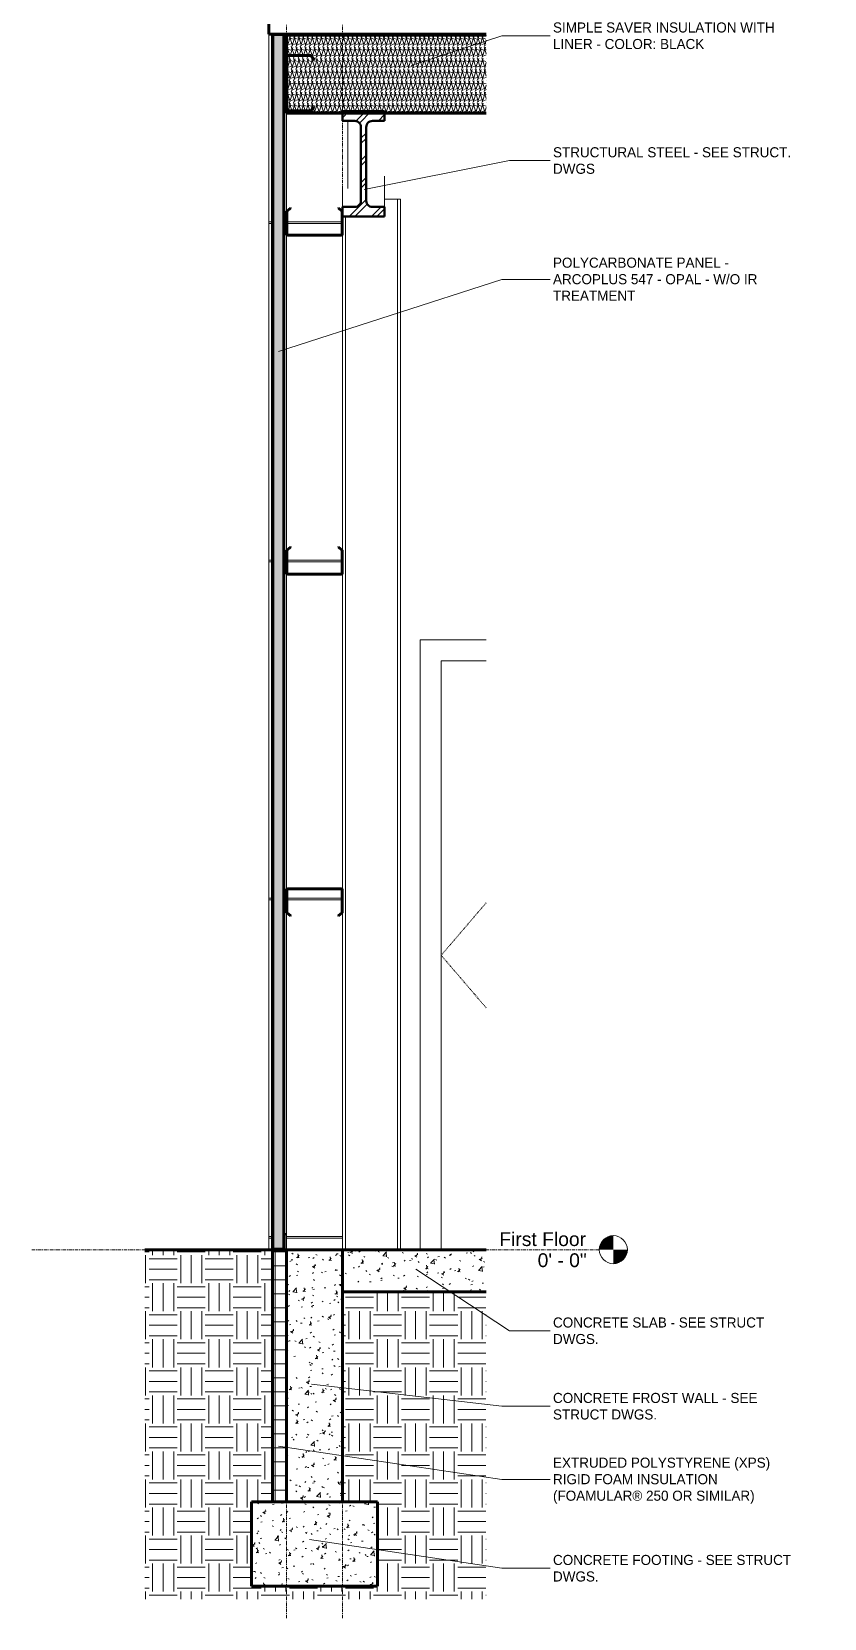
# Model space of a CAD drawing. Header units: inches. Extents: x 22745 to 23276, y -53 to 309.
# Drawn here: x 22967.3 to 23080.3, y -52.6 to 173.8 of the extents above; entities that cross this region are included whole.
import ezdxf

# ---------------------------------------------------------------- set-up
doc = ezdxf.new("R2010")
doc.units = ezdxf.units.IN
doc.header["$MEASUREMENT"] = 0
doc.linetypes.add('Dash 1_16_', pattern=[0.125, 0.0625, -0.0625])
doc.linetypes.add('Grid Line 1_2_', pattern=[0.875, 0.5, -0.125, 0.125, -0.125])
for name, color, linetype, lineweight in [('A-ANNO-IDEN', 131, 'Continuous', 9), ('A-CLNG', 13, 'Continuous', 18), ('A-CLNG-PATT', 13, 'Continuous', 18), ('A-DOOR', 31, 'Continuous', 18), ('A-DOOR-FRAM', 31, 'Continuous', 9), ('A-FLOR', 192, 'Continuous', 18), ('A-FLOR-LEVL', 51, 'Continuous', 9), ('A-FLOR-PATT', 8, 'Continuous', 70), ('A-GLAZ-CWMG', 51, 'Continuous', 9), ('A-ROOF', 132, 'Continuous', 18), ('A-WALL', 113, 'Continuous', 18), ('A-WALL-PATT', 111, 'Continuous', 70), ('C-TOPO', 7, 'Continuous', 9), ('L-SITE-WALL', 31, 'Continuous', 18), ('S-BEAM', 12, 'Continuous', 9), ('S-COLS', 52, 'Continuous', 9), ('S-FNDN', 32, 'Continuous', 18), ('S-GRID', 1, 'Continuous', 9)]:
    doc.layers.add(name, color=color, linetype=linetype, lineweight=lineweight)
doc.styles.add('Arial', font='arial.ttf', dxfattribs={"height": 1.967066})
doc.styles.add('Century Gothic', font='GOTHIC.TTF', dxfattribs={"height": 1.437112})
pattern_1 = [(50, (22032.004, 107.706), (4.590705, -0.401868), [0.48, -5.28]), (355, (22032.004, 107.706), (-0.887837, 4.813698), [0.384, -4.224]), (100.451, (22032.386, 107.673), (3.70197, 4.412723), [0.408, -4.487]), (46.184, (22032.004, 108.986), (6.83066, -1.059043), [0.72, -7.92]), (96.636, (22032.573, 108.898), (5.981664, 6.234015), [0.612, -6.731]), (351.184, (22032.004, 108.986), (5.98208, 6.233824), [0.576, -6.336]), (21, (22032.644, 108.666), (3.820292, -2.5771), [0.48, -5.28]), (326, (22032.644, 108.666), (1.557207, 4.640587), [0.384, -4.224]), (71.451, (22032.962, 108.452), (5.377147, 2.064703), [0.408, -4.487]), (37.5, (22032.004, 107.706), (0.0779722, 2.1307863), [0.211, -3.962, 0.211, -4.077, -4.24]), (37.5, (22032.004, 107.706), (0.0779722, 2.1307863), [-8.461, 0.211, -4.029]), (7.5, (22032.004, 107.706), (1.683907, 2.5243905), [0.211, -2.234, 0.211, -3.866, -1.616]), (7.5, (22032.004, 107.706), (1.683907, 2.5243905), [-6.522, 0.211, -1.405]), (327.5, (22030.576, 107.706), (3.4165268, -0.1442966), [0.211, -1.389, 0.211, -4.781, -6.624]), (327.5, (22030.576, 107.706), (3.4165268, -0.1442966), [-6.592, 0.211, -6.413]), (317.5, (22029.936, 107.706), (3.732463, 0.640715), [0.211, -1.869, 0.211, -3.104, -4.704]), (317.5, (22029.936, 107.706), (3.732463, 0.640715), [-5.395, 0.211, -4.493])]
pattern_2 = [(45, (22032.004, 107.706), (-1.583919, 1.583919), []), (45, (22032.004, 110.106), (-1.583919, 1.583919), [])]

# ---------------------------------------------------------------- blocks, each defined once
blk = doc.blocks.new('Struct_Xcel_Sports Complex_rvt-3-Wall Section - One Story - Polycarbonate near Metal Panel')
at = {"layer": 'A-FLOR-PATT', "lineweight": 9}
h = blk.add_hatch(dxfattribs=at)
h.set_pattern_fill('FP_18', style=0, pattern_type=2)
h.set_pattern_definition(pattern_1)
h.paths.add_polyline_path([(20920.05, -6), (20920.05, 0), (20899.55, 0), (20899.55, -6)], flags=0)
at = {"layer": 'A-WALL-PATT', "lineweight": 9}
h = blk.add_hatch(dxfattribs=at)
h.set_pattern_fill('FP_18', style=0, pattern_type=2)
h.set_pattern_definition(pattern_1)
h.paths.add_polyline_path([(20891.55, -36), (20899.55, -36), (20899.55, 0), (20891.55, 0), (20891.55, -17.1)], flags=0)
at = {"layer": 'S-FNDN', "lineweight": 9}
h = blk.add_hatch(dxfattribs=at)
h.set_pattern_fill('FP_18', color=256, style=0, pattern_type=2)
h.set_pattern_definition(pattern_1)
h.paths.add_polyline_path([(20886.55, -48), (20904.55, -48), (20904.55, -36), (20886.55, -36)], flags=0)
at = {"layer": 'A-FLOR', "color": 250, "lineweight": 70}
for p, q in [((20920.05, 0), (20899.55, 0)), ((20899.55, 0), (20899.55, -6)), ((20899.55, -6), (20920.05, -6))]:
    blk.add_line(p, q, dxfattribs=at)
at = {"layer": 'L-SITE-WALL', "color": 250, "lineweight": 70}
for p, q in [((20899.55, 0), (20891.55, 0)), ((20891.55, 0), (20891.55, -36)), ((20899.55, -36), (20899.55, 0)), ((20891.55, -36), (20899.55, -36))]:
    blk.add_line(p, q, dxfattribs=at)
at = {"layer": 'S-FNDN', "color": 250, "lineweight": 70}
for p, q in [((20904.55, -36), (20886.55, -36)), ((20886.55, -36), (20886.55, -48)), ((20904.55, -48), (20904.55, -36)), ((20886.55, -48), (20904.55, -48))]:
    blk.add_line(p, q, dxfattribs=at)
blk = doc.blocks.new('Single-Flush - 36_ x 84_-1318930-Wall Section - One Story - Polycarbonate near Metal Panel')
at = {"layer": 'A-DOOR', "linetype": 'Dash 1_16_', "lineweight": 9}
for p in [(20920.05, 49.51), (20920.05, 34.49)]:
    blk.add_line(p, (20913.62, 42), dxfattribs=at)
at = {"layer": 'A-DOOR-FRAM'}
for p, q in [((20910.62, 87), (20910.62, 0)), ((20920.05, 87), (20910.62, 87)), ((20913.62, 0), (20913.62, 84)), ((20913.62, 84), (20920.05, 84))]:
    blk.add_line(p, q, dxfattribs=at)
blk = doc.blocks.new('W-Wide Flange - 1_-5_-1401438-Wall Section - One Story - Polycarbonate near Metal Panel')
at = {"layer": 'S-BEAM'}
h = blk.add_hatch(dxfattribs=at)
h.set_pattern_fill('FP_15', color=256, style=0, pattern_type=2)
h.set_pattern_definition(pattern_2)
h.paths.add_polyline_path([(20904.83, 147.41), (20905.55, 147.41), (20905.55, 148.77), (20903.82, 148.77), (20903.62, 148.79), (20903.43, 148.86), (20903.26, 148.97), (20903.12, 149.11), (20903.02, 149.28), (20902.95, 149.46), (20902.93, 149.66), (20902.93, 160.17), (20902.95, 160.37), (20903.02, 160.56), (20903.12, 160.73), (20903.26, 160.87), (20903.43, 160.97), (20903.62, 161.04), (20903.82, 161.06), (20905.55, 161.06), (20905.55, 162.42), (20899.55, 162.42), (20899.55, 161.06), (20901.29, 161.06), (20901.49, 161.04), (20901.67, 160.97), (20901.84, 160.87), (20901.98, 160.73), (20902.09, 160.56), (20902.16, 160.37), (20902.18, 160.17), (20902.18, 149.66), (20902.16, 149.46), (20902.09, 149.28), (20901.98, 149.11), (20901.84, 148.97), (20901.67, 148.86), (20901.49, 148.79), (20901.29, 148.77), (20899.55, 148.77), (20899.55, 147.41), (20901.79, 147.41)], flags=0)
at = {"layer": 'S-BEAM', "lineweight": 50}
for p, q in [((20905.55, 162.42), (20899.55, 162.42)), ((20899.55, 162.42), (20899.55, 161.06)), ((20899.55, 161.06), (20901.29, 161.06)), ((20903.82, 161.06), (20905.55, 161.06)), ((20905.55, 161.06), (20905.55, 162.42)), ((20902.18, 160.17), (20902.18, 149.66)), ((20902.93, 149.66), (20902.93, 160.17)), ((20901.29, 148.77), (20899.55, 148.77)), ((20899.55, 148.77), (20899.55, 147.41)), ((20899.55, 147.41), (20905.55, 147.41)), ((20905.55, 148.77), (20903.82, 148.77)), ((20905.55, 147.41), (20905.55, 148.77))]:
    blk.add_line(p, q, dxfattribs=at)
at = {"layer": 'S-BEAM'}
for p, q in [((20905.55, 148.77), (20905.55, 153.17)), ((20899.55, 151.41), (20899.55, 148.77))]:
    blk.add_line(p, q, dxfattribs=at)
at = {"layer": 'S-BEAM', "lineweight": 50, "flags": 128}
for points in [[(20901.29, 161.06), (20901.49, 161.04), (20901.67, 160.97), (20901.84, 160.87), (20901.98, 160.73), (20902.09, 160.56), (20902.16, 160.37), (20902.18, 160.17)], [(20902.93, 160.17), (20902.95, 160.37), (20903.02, 160.56), (20903.12, 160.73), (20903.26, 160.87), (20903.43, 160.97), (20903.62, 161.04), (20903.82, 161.06)], [(20902.18, 149.66), (20902.16, 149.46), (20902.09, 149.28), (20901.98, 149.11), (20901.84, 148.97), (20901.67, 148.86), (20901.49, 148.79), (20901.29, 148.77)], [(20903.82, 148.77), (20903.62, 148.79), (20903.43, 148.86), (20903.26, 148.97), (20903.12, 149.11), (20903.02, 149.28), (20902.95, 149.46), (20902.93, 149.66)]]:
    blk.add_lwpolyline(points, dxfattribs=at)
blk = doc.blocks.new('Rectangular Mullion - Profile_Polycarbonate_Lower-1037133-Wall Section - One Story - Polycarbonate near Metal Panel')
at = {"layer": 'A-GLAZ-CWMG', "lineweight": 30}
for p, q in [((20889.55, 1.46), (20889.43, 1.46)), ((20889.43, 1.46), (20889.43, 0)), ((20889.43, 0), (20891.55, 0)), ((20889.49, 0.06), (20889.49, 1.39)), ((20889.49, 1.39), (20889.55, 1.39)), ((20891.49, 0.06), (20889.49, 0.06)), ((20889.55, 1.39), (20889.55, 1.46)), ((20891.55, 2.24), (20891.2, 2.24)), ((20891.2, 2.24), (20891.2, 1.99)), ((20891.2, 1.99), (20891.26, 1.99)), ((20891.26, 1.99), (20891.26, 2.18)), ((20891.26, 2.18), (20891.49, 2.18)), ((20891.49, 2.18), (20891.49, 0.06)), ((20891.55, 0), (20891.55, 2.24))]:
    blk.add_line(p, q, dxfattribs=at)
blk = doc.blocks.new('Rectangular Mullion - Profile_Polycarbonate_Upper and left-1393719-Wall Section - One Story - Polycarbonate near Metal Panel')
at = {"layer": 'A-GLAZ-CWMG'}
for p, q in [((20889.49, 173.19), (20889.55, 173.19)), ((20891.2, 172.56), (20891.26, 172.56)), ((20891.2, 172.3), (20891.2, 169.81)), ((20891.26, 172.36), (20891.49, 172.36)), ((20889.43, 170.6), (20889.43, 1.46)), ((20889.55, 170.6), (20889.55, 1.46)), ((20891.2, 169.81), (20891.2, 2.24)), ((20891.55, 162.17), (20891.55, 148.19)), ((20891.55, 144.88), (20891.55, 99.82)), ((20891.55, 96.51), (20891.55, 51.37)), ((20891.55, 48.05), (20891.55, 2.24)), ((20889.55, 1.39), (20889.55, 0.06)), ((20891.2, 2.24), (20891.2, 1.99)), ((20891.2, 1.99), (20891.2, 0.06))]:
    blk.add_line(p, q, dxfattribs=at)
blk = doc.blocks.new('Rectangular Mullion - Profile_Polycarbonate_Upper and left-1393718-Wall Section - One Story - Polycarbonate near Metal Panel')
at = {"layer": 'A-GLAZ-CWMG', "lineweight": 30}
for p, q in [((20891.55, 173.43), (20889.43, 173.43)), ((20889.43, 173.43), (20889.43, 170.6)), ((20889.49, 170.66), (20889.49, 173.37)), ((20889.49, 173.37), (20891.49, 173.37)), ((20891.49, 173.37), (20891.49, 169.87)), ((20891.55, 169.81), (20891.55, 173.43)), ((20889.43, 170.6), (20889.55, 170.6)), ((20889.55, 170.66), (20889.49, 170.66)), ((20889.55, 170.6), (20889.55, 170.66)), ((20891.26, 170.06), (20891.2, 170.06)), ((20891.2, 170.06), (20891.2, 169.81)), ((20891.2, 169.81), (20891.55, 169.81)), ((20891.26, 169.87), (20891.26, 170.06)), ((20891.49, 169.87), (20891.26, 169.87))]:
    blk.add_line(p, q, dxfattribs=at)
at = {"layer": 'A-GLAZ-CWMG'}
for p, q in [((20889.55, 173.19), (20889.49, 173.19)), ((20889.55, 170.66), (20889.55, 173.19)), ((20891.26, 172.56), (20891.2, 172.56)), ((20891.2, 170.06), (20891.2, 172.56)), ((20891.26, 170.06), (20891.26, 172.56)), ((20891.49, 172.36), (20891.26, 172.36))]:
    blk.add_line(p, q, dxfattribs=at)
blk = doc.blocks.new('Girt_C - 8_D-1405501-Wall Section - One Story - Polycarbonate near Metal Panel')
at = {"layer": 'S-BEAM'}
h = blk.add_hatch(dxfattribs=at)
h.set_pattern_fill('FP_15', color=256, style=0, pattern_type=2)
h.set_pattern_definition(pattern_2)
h.paths.add_polyline_path([(20892.13, 47.57), (20892.2, 47.66), (20891.66, 48.11), (20891.66, 51.37), (20891.69, 51.42), (20891.74, 51.45), (20899.37, 51.45), (20899.42, 51.42), (20899.44, 51.37), (20899.44, 48.11), (20898.91, 47.66), (20898.98, 47.57), (20899.55, 48.05), (20899.55, 51.37), (20899.5, 51.5), (20899.37, 51.55), (20891.74, 51.55), (20891.61, 51.5), (20891.55, 51.37), (20891.55, 48.05)], flags=0)
at = {"layer": 'S-BEAM', "lineweight": 50}
for p, q in [((20891.55, 51.37), (20891.55, 48.05)), ((20891.66, 48.11), (20891.66, 51.37)), ((20899.37, 51.55), (20891.74, 51.55)), ((20891.74, 51.45), (20899.37, 51.45)), ((20899.44, 51.37), (20899.44, 48.11)), ((20899.55, 48.05), (20899.55, 51.37)), ((20891.55, 48.05), (20892.13, 47.57)), ((20892.2, 47.66), (20891.66, 48.11)), ((20892.13, 47.57), (20892.2, 47.66)), ((20899.44, 48.11), (20898.91, 47.66)), ((20898.91, 47.66), (20898.98, 47.57)), ((20898.98, 47.57), (20899.55, 48.05))]:
    blk.add_line(p, q, dxfattribs=at)
for centre, radius, start, end in [((20891.74, 51.37), 0.188, 90, 180), ((20891.74, 51.37), 0.0782, 90, 176.9576), ((20899.37, 51.37), 0.188, 0, 90), ((20899.37, 51.37), 0.0782, 2.1227, 90)]:
    blk.add_arc(centre, radius, start, end, dxfattribs=at)
blk = doc.blocks.new('Girt_C - 8_D-1405502-Wall Section - One Story - Polycarbonate near Metal Panel')
at = {"layer": 'S-BEAM'}
h = blk.add_hatch(dxfattribs=at)
h.set_pattern_fill('FP_15', color=256, style=0, pattern_type=2)
h.set_pattern_definition(pattern_2)
h.paths.add_polyline_path([(20891.74, 96.32), (20899.37, 96.32), (20899.5, 96.38), (20899.55, 96.51), (20899.55, 99.82), (20898.98, 100.3), (20898.91, 100.22), (20899.44, 99.77), (20899.44, 96.5), (20899.42, 96.45), (20899.37, 96.43), (20891.74, 96.43), (20891.69, 96.45), (20891.66, 96.5), (20891.66, 99.77), (20892.2, 100.22), (20892.13, 100.3), (20891.55, 99.82), (20891.55, 96.51), (20891.61, 96.38)], flags=0)
at = {"layer": 'S-BEAM', "lineweight": 50}
for p, q in [((20892.13, 100.3), (20891.55, 99.82)), ((20891.55, 99.82), (20891.55, 96.51)), ((20891.66, 99.77), (20892.2, 100.22)), ((20891.66, 96.5), (20891.66, 99.77)), ((20892.2, 100.22), (20892.13, 100.3)), ((20898.98, 100.3), (20898.91, 100.22)), ((20898.91, 100.22), (20899.44, 99.77)), ((20899.55, 99.82), (20898.98, 100.3)), ((20899.44, 99.77), (20899.44, 96.5)), ((20899.55, 96.51), (20899.55, 99.82)), ((20899.37, 96.43), (20891.74, 96.43)), ((20891.74, 96.32), (20899.37, 96.32))]:
    blk.add_line(p, q, dxfattribs=at)
for centre, radius, start, end in [((20891.74, 96.51), 0.188, 180, 270), ((20891.74, 96.51), 0.0782, 182.1227, 270), ((20899.37, 96.51), 0.188, 270, 0), ((20899.37, 96.51), 0.0782, 270, 356.9576)]:
    blk.add_arc(centre, radius, start, end, dxfattribs=at)
blk = doc.blocks.new('Girt_C - 8_D-1405514-Wall Section - One Story - Polycarbonate near Metal Panel')
at = {"layer": 'S-BEAM'}
h = blk.add_hatch(dxfattribs=at)
h.set_pattern_fill('FP_15', color=256, style=0, pattern_type=2)
h.set_pattern_definition(pattern_2)
h.paths.add_polyline_path([(20891.74, 162.42), (20895.05, 162.42), (20895.54, 163), (20895.45, 163.07), (20895, 162.53), (20891.74, 162.53), (20891.7, 162.55), (20891.67, 162.57), (20891.66, 162.61), (20891.66, 170.24), (20891.67, 170.28), (20891.7, 170.31), (20891.74, 170.32), (20895, 170.32), (20895.45, 169.79), (20895.53, 169.86), (20895.05, 170.43), (20891.74, 170.43), (20891.67, 170.42), (20891.61, 170.38), (20891.57, 170.31), (20891.55, 170.24), (20891.55, 162.61), (20891.57, 162.54), (20891.61, 162.48), (20891.67, 162.44)], flags=0)
blk.add_line((20891.55, 170.68), (20891.55, 170.24), dxfattribs=at)
at = {"layer": 'S-BEAM', "lineweight": 50}
for p, q in [((20891.55, 170.24), (20891.55, 162.61)), ((20891.66, 162.61), (20891.66, 170.24)), ((20895.05, 170.43), (20891.74, 170.43)), ((20891.74, 170.32), (20895, 170.32)), ((20895, 170.32), (20895.45, 169.79)), ((20895.53, 169.86), (20895.05, 170.43)), ((20895.45, 169.79), (20895.53, 169.86)), ((20895.45, 163.07), (20895, 162.53)), ((20895.05, 162.42), (20895.54, 163)), ((20895.54, 163), (20895.45, 163.07)), ((20895, 162.53), (20891.74, 162.53)), ((20891.74, 162.42), (20895.05, 162.42))]:
    blk.add_line(p, q, dxfattribs=at)
at = {"layer": 'S-BEAM', "lineweight": 50, "flags": 128}
for points in [[(20891.74, 170.43), (20891.67, 170.42), (20891.61, 170.38), (20891.57, 170.31), (20891.55, 170.24)], [(20891.66, 170.24), (20891.67, 170.28), (20891.7, 170.31), (20891.74, 170.32)], [(20891.55, 162.61), (20891.57, 162.54), (20891.61, 162.48), (20891.67, 162.44), (20891.74, 162.42)], [(20891.74, 162.53), (20891.7, 162.55), (20891.67, 162.57), (20891.66, 162.61)]]:
    blk.add_lwpolyline(points, dxfattribs=at)
blk = doc.blocks.new('Girt_C - 8_D-1405515-Wall Section - One Story - Polycarbonate near Metal Panel')
at = {"layer": 'S-BEAM'}
h = blk.add_hatch(dxfattribs=at)
h.set_pattern_fill('FP_15', color=256, style=0, pattern_type=2)
h.set_pattern_definition(pattern_2)
h.paths.add_polyline_path([(20891.74, 144.69), (20899.37, 144.69), (20899.5, 144.74), (20899.55, 144.88), (20899.55, 148.19), (20898.98, 148.67), (20898.91, 148.59), (20899.44, 148.14), (20899.44, 144.87), (20899.42, 144.82), (20899.37, 144.8), (20891.74, 144.8), (20891.69, 144.82), (20891.66, 144.87), (20891.66, 148.14), (20892.2, 148.59), (20892.13, 148.67), (20891.55, 148.19), (20891.55, 144.88), (20891.61, 144.74)], flags=0)
at = {"layer": 'S-BEAM', "lineweight": 50}
for p, q in [((20892.13, 148.67), (20891.55, 148.19)), ((20891.55, 148.19), (20891.55, 144.88)), ((20891.66, 148.14), (20892.2, 148.59)), ((20891.66, 144.87), (20891.66, 148.14)), ((20892.2, 148.59), (20892.13, 148.67)), ((20898.98, 148.67), (20898.91, 148.59)), ((20898.91, 148.59), (20899.44, 148.14)), ((20899.55, 148.19), (20898.98, 148.67)), ((20899.44, 148.14), (20899.44, 144.87)), ((20899.55, 144.88), (20899.55, 148.19)), ((20899.37, 144.8), (20891.74, 144.8)), ((20891.74, 144.69), (20899.37, 144.69))]:
    blk.add_line(p, q, dxfattribs=at)
for centre, radius, start, end in [((20891.74, 144.88), 0.188, 180, 270), ((20891.74, 144.88), 0.0782, 182.1227, 270), ((20899.37, 144.88), 0.188, 270, 0), ((20899.37, 144.88), 0.0782, 270, 356.9576)]:
    blk.add_arc(centre, radius, start, end, dxfattribs=at)
blk = doc.blocks.new('Level - Level Head - Circle-15001-Wall Section - One Story - Polycarbonate near Metal Panel')
at = {"layer": 'A-FLOR-LEVL'}
h = blk.add_hatch(color=256, dxfattribs=at)
edge = h.paths.add_edge_path(flags=0)
edge.add_line((20938.17, 0), (20936.17, 0))
edge.add_arc((20938.17, 0), 2, 90, 180, ccw=False)
edge.add_line((20938.17, 2), (20938.17, 0))
h = blk.add_hatch(color=256, dxfattribs=at)
edge = h.paths.add_edge_path(flags=0)
edge.add_line((20938.17, -2), (20938.17, 0))
edge.add_line((20938.17, 0), (20940.17, 0))
edge.add_arc((20938.17, 0), 2, 270, 360, ccw=False)
blk.add_circle((20938.17, 0), 2, dxfattribs=at)

msp = doc.modelspace()

# ---------------------------------------------------------------- hatches: boundary and pattern name
at = {"layer": 'A-CLNG-PATT', "lineweight": 5}
msp.add_hatch(color=256, dxfattribs=at).paths.add_polyline_path([(23007.73811, 173.30317), (23032.09211, 173.30317), (23032.09211, 173.43338), (23003.59055, 173.43338), (23003.59055, 173.30317)], flags=0)
at = {"layer": 'A-CLNG-PATT', "lineweight": 9}
h = msp.add_hatch(dxfattribs=at)
h.set_pattern_fill('FP_17', color=256, style=0, pattern_type=2)
h.set_pattern_definition([(161.57, (22032.084, 107.786), (-0.639728796, 0.000260972), [0, -4.554, 0.506, 0]), (18.43, (22031.924, 107.786), (-0.639728796, -0.000260972), [0, -4.554, 0.506, 0]), (108.43, (22032.084, 107.786), (0.320200546, -1.59982393), [1.518, -3.542]), (71.57, (22031.924, 107.786), (0.320200546, 1.59982393), [1.518, -3.542])])
h.paths.add_polyline_path([(23013.82661, 162.16852), (23032.09211, 162.16852), (23032.09211, 173.30317), (23003.59055, 173.30317), (23003.59055, 162.16852), (23007.73811, 162.16852)], flags=0)
at = {"layer": 'A-WALL-PATT', "lineweight": 9}
h = msp.add_hatch(dxfattribs=at)
h.set_pattern_fill('FP_16', color=256, style=0, pattern_type=2)
h.set_pattern_definition([(90, (20797.93, 98.25), (-193, -193), [48, -145]), (180, (20797.93, 98.25), (-2e-14, -193), [96.25, -96.75]), (270, (20701.68, 146.25), (-193, -193), [48, -145]), (180, (20797.93, 146.25), (-2e-14, -193), [96.25, -96.75]), (270, (20701.43, 146.25), (-193, -193), [48, -145]), (180, (20701.43, 146.25), (-2e-14, -193), [96.25, -96.75]), (90, (20605.18, 98.25), (-193, -193), [48, -145]), (180, (20701.43, 98.25), (-2e-14, -193), [96.25, -96.75]), (90, (20749.93, 146.5), (-193, -193), [48, -145]), (180, (20798.18, 146.5), (-2e-14, -193), [48.25, -144.75]), (180, (20798.18, 194.5), (-2e-14, -193), [48.25, -144.75]), (90, (20653.43, 146.5), (-193, -193), [48, -145]), (180, (20749.68, 146.5), (-2e-14, -193), [96.25, -96.75]), (270, (20749.68, 194.5), (-193, -193), [48, -145]), (180, (20749.68, 194.5), (-2e-14, -193), [96.25, -96.75]), (180, (20653.18, 146.5), (-2e-14, -193), [48, -145]), (270, (20653.18, 194.5), (-193, -193), [48, -145]), (180, (20653.18, 194.5), (-2e-14, -193), [48, -145]), (90, (20797.93, 194.75), (-193, -193), [48, -145]), (180, (20797.93, 194.75), (-2e-14, -193), [96.25, -96.75]), (270, (20701.68, 242.75), (-193, -193), [48, -145]), (180, (20797.93, 242.75), (-2e-14, -193), [96.25, -96.75]), (270, (20701.43, 242.75), (-193, -193), [48, -145]), (180, (20701.43, 242.75), (-2e-14, -193), [96.25, -96.75]), (270, (20605.18, 242.75), (-193, -193), [48, -145]), (180, (20701.43, 194.75), (-2e-14, -193), [96.25, -96.75]), (90, (20749.93, 243), (-193, -193), [48, -145]), (180, (20798.18, 243), (-2e-14, -193), [48.25, -144.75]), (180, (20798.18, 291), (-2e-14, -193), [48.25, -144.75]), (90, (20653.43, 243), (-193, -193), [48, -145]), (180, (20749.68, 243), (-2e-14, -193), [96.25, -96.75]), (270, (20749.68, 291), (-193, -193), [48, -145]), (180, (20749.68, 291), (-2e-14, -193), [96.25, -96.75]), (180, (20653.18, 243), (-2e-14, -193), [48, -145]), (270, (20653.18, 291), (-193, -193), [48, -145]), (180, (20653.18, 291), (-2e-14, -193), [48, -145])])
h.paths.add_polyline_path([(23001.09055, 0), (23001.46455, 0), (23001.46455, 173.43338), (23001.09055, 173.43338), (23001.09055, 0.0625)], flags=0)
h.paths.add_polyline_path([(23007.73811, 0), (23011.59055, 0), (23011.59055, 48.05469), (23011.01601, 47.5726), (23010.94571, 47.65638), (23011.48117, 48.10569), (23011.48117, 51.37006), (23011.4573, 51.42344), (23011.40305, 51.44531), (23003.77799, 51.44531), (23003.7242, 51.42386), (23003.69992, 51.36719), (23003.69992, 48.10569), (23004.23648, 47.65547), (23004.16617, 47.57168), (23003.59055, 48.05469), (23003.59055, 0)], flags=0)
h.paths.add_polyline_path([(23011.59055, 51.36719), (23011.58885, 96.50372), (23011.53563, 96.37523), (23011.40305, 96.32031), (23003.77802, 96.32031), (23003.64547, 96.37523), (23003.59055, 96.50494), (23003.59224, 51.37128), (23003.64547, 51.49977), (23003.77805, 51.55469), (23011.40308, 51.55469), (23011.53563, 51.49977), (23011.58936, 51.37006)], flags=0)
h.paths.add_polyline_path([(23011.4031, 96.42969), (23011.4569, 96.45114), (23011.48117, 96.50781), (23011.48117, 99.76931), (23010.94462, 100.21953), (23011.01493, 100.30332), (23011.59055, 99.82031), (23011.58885, 144.8709), (23011.53563, 144.74242), (23011.40305, 144.6875), (23003.77802, 144.6875), (23003.64547, 144.74242), (23003.59055, 144.87213), (23003.59055, 99.82031), (23004.16508, 100.3024), (23004.23539, 100.21862), (23003.69992, 99.76931), (23003.69992, 96.50494), (23003.72379, 96.45156), (23003.77805, 96.42969), (23011.40305, 96.42969)], flags=0)
h.paths.add_polyline_path([(23007.73811, 144.79688), (23011.4031, 144.79688), (23011.4569, 144.81832), (23011.48117, 144.875), (23011.48117, 148.1365), (23010.94462, 148.58672), (23011.01493, 148.67051), (23011.59055, 148.1875), (23011.59055, 151.41414), (23012.34055, 151.41414), (23012.34055, 161.06266), (23011.59055, 161.06266), (23011.59055, 162.16852), (23003.59055, 162.16852), (23003.59055, 148.1875), (23004.16508, 148.66959), (23004.23539, 148.5858), (23003.69992, 148.1365), (23003.69992, 144.87213), (23003.72379, 144.81875), (23003.77805, 144.79688)], flags=0)
at = {"layer": 'A-WALL-PATT', "lineweight": 9, "transparency": 33554649}
msp.add_hatch(color=256, dxfattribs=at).paths.add_polyline_path([(23003.23682, 0.0625), (23003.23682, 173.37083), (23001.66202, 173.37083), (23001.66202, 0.0625)], flags=0)
at = {"layer": 'A-WALL-PATT', "lineweight": 9}
h = msp.add_hatch(dxfattribs=at)
h.set_pattern_fill('FP_19', color=256, style=0, pattern_type=2)
h.set_pattern_definition([(0, (22032.004, 107.706), (0, 2), []), (90, (22032.004, 107.706), (-2, 1e-16), [])])
h.paths.add_polyline_path([(23001.59055, -36), (23003.59055, -36), (23003.59055, 0), (23001.59055, 0), (23001.59055, -17.10302)], flags=0)
at = {"layer": 'C-TOPO'}
h = msp.add_hatch(dxfattribs=at)
h.set_pattern_fill('FP_14', color=256, style=0, pattern_type=2)
h.set_pattern_definition([(0, (22032.004, 107.706), (4, 4), [4, -4]), (0, (22032.004, 109.206), (4, 4), [4, -4]), (0, (22032.004, 110.706), (4, 4), [4, -4]), (90, (22032.504, 111.206), (-4, 4), [4, -4]), (90, (22034.004, 111.206), (-4, 4), [4, -4]), (90, (22035.504, 111.206), (-4, 4), [4, -4])])
h.paths.add_polyline_path([(22983.38411, -49.88485), (23032.09211, -49.88485), (23032.09211, -6), (23011.59055, -6), (23011.59055, -36), (23016.59055, -36), (23016.59055, -48), (22998.59055, -48), (22998.59055, -36), (23001.59055, -36), (23001.59055, 0), (22983.38411, 0), (22983.38411, -17.10302)], flags=0)

# ---------------------------------------------------------------- linework, layer by layer
at = {"layer": 'A-ANNO-IDEN', "color": 153}
for p, q in [((23021.36112, 168.94616), (23034.31857, 173.19005)), ((23034.31857, 173.19005), (23041.6017, 173.19005)), ((23014.69642, 151.24559), (23035.39962, 155.38623)), ((23035.39962, 155.38623), (23041.6017, 155.38623)), ((23002.46894, 128.14998), (23034.31857, 138.41748)), ((23034.31857, 138.41748), (23041.6017, 138.41748)), ((23022.04457, -2.77999), (23035.39962, -11.58407)), ((23035.39962, -11.58407), (23041.6017, -11.58407)), ((23007.18607, -19.18386), (23034.31857, -22.35044)), ((23034.31857, -22.35044), (23041.6017, -22.35044)), ((23002.4362, -28.05028), (23034.31857, -32.80015)), ((23034.31857, -32.80015), (23041.6017, -32.80015)), ((23006.86941, -41.34991), (23034.31857, -45.46646)), ((23034.31857, -45.46646), (23041.6017, -45.46646))]:
    msp.add_line(p, q, dxfattribs=at)
at = {"layer": 'A-CLNG', "lineweight": 70}
for p, q in [((23032.09211, 173.30317), (23003.59055, 173.30317)), ((23003.59055, 173.30317), (23003.59055, 162.16852)), ((23003.59055, 162.16852), (23032.09211, 162.16852))]:
    msp.add_line(p, q, dxfattribs=at)
at = {"layer": 'A-ROOF', "lineweight": 70}
for p, q in [((23001.09055, 175.43512), (23001.09055, 173.43338)), ((23001.09055, 173.43338), (23032.09211, 173.43338))]:
    msp.add_line(p, q, dxfattribs=at)
at = {"layer": 'A-WALL'}
for p, q in [((23001.09055, 0), (23001.09055, 173.43338)), ((23012.34055, 161.06266), (23012.34055, 151.41414))]:
    msp.add_line(p, q, dxfattribs=at)
at = {"layer": 'A-WALL', "lineweight": 70}
for p, q in [((23003.23682, 173.37083), (23001.66202, 173.37083)), ((23001.66202, 173.37083), (23001.66202, 0.0625)), ((23003.23682, 0.0625), (23003.23682, 173.37083)), ((23001.66202, 0.0625), (23003.23682, 0.0625))]:
    msp.add_line(p, q, dxfattribs=at)
at = {"layer": 'C-TOPO', "lineweight": 90}
msp.add_line((23001.46455, 0), (22983.38411, 0), dxfattribs=at)
at = {"layer": 'C-TOPO'}
msp.add_line((22983.38411, 0), (23001.46455, 0), dxfattribs=at)
at = {"layer": 'L-SITE-WALL', "lineweight": 70}
for p, q in [((23003.59055, 0), (23001.59055, 0)), ((23001.59055, 0), (23001.59055, -36)), ((23003.59055, -36), (23003.59055, 0)), ((23001.59055, -36), (23003.59055, -36))]:
    msp.add_line(p, q, dxfattribs=at)
at = {"layer": 'S-COLS'}
for p, q in [((23018.71555, 149.88108), (23017.59055, 149.88108)), ((23019.40695, 149.88108), (23018.71555, 149.88108)), ((23019.40695, 149.88108), (23019.40695, 0)), ((23019.84055, 149.88108), (23019.40695, 149.88108)), ((23019.84055, 149.88108), (23019.84055, 0)), ((23012.02414, 147.41082), (23012.02414, 0)), ((23011.59055, 144.875), (23011.59055, 99.82031)), ((23011.59055, 96.50781), (23011.59055, 51.36719)), ((23011.59055, 48.05469), (23011.59055, 0))]:
    msp.add_line(p, q, dxfattribs=at)
at = {"layer": 'S-GRID', "linetype": 'Grid Line 1_2_'}
for p, q in [((23003.59055, -52.5927), (23003.59055, 228.48622)), ((23011.59055, -52.5927), (23011.59055, 228.48622))]:
    msp.add_line(p, q, dxfattribs=at)

# ---------------------------------------------------------------- block references
at = {"layer": 'A-DOOR'}
msp.add_blockref('Single-Flush - 36_ x 84_-1318930-Wall Section - One Story - Polycarbonate near Metal Panel', (2112.03774, 0), dxfattribs=at)
at = {"layer": 'A-FLOR-LEVL'}
msp.add_blockref('Level - Level Head - Circle-15001-Wall Section - One Story - Polycarbonate near Metal Panel', (2112.03774, 0), dxfattribs=at)
at = {"layer": 'A-GLAZ-CWMG'}
for name in ['Rectangular Mullion - Profile_Polycarbonate_Upper and left-1393718-Wall Section - One Story - Polycarbonate near Metal Panel', 'Rectangular Mullion - Profile_Polycarbonate_Upper and left-1393719-Wall Section - One Story - Polycarbonate near Metal Panel', 'Rectangular Mullion - Profile_Polycarbonate_Lower-1037133-Wall Section - One Story - Polycarbonate near Metal Panel']:
    msp.add_blockref(name, (2112.03774, 0), dxfattribs=at)
at = {"layer": 'S-BEAM'}
for name in ['Girt_C - 8_D-1405514-Wall Section - One Story - Polycarbonate near Metal Panel', 'W-Wide Flange - 1_-5_-1401438-Wall Section - One Story - Polycarbonate near Metal Panel', 'Girt_C - 8_D-1405515-Wall Section - One Story - Polycarbonate near Metal Panel', 'Girt_C - 8_D-1405502-Wall Section - One Story - Polycarbonate near Metal Panel', 'Girt_C - 8_D-1405501-Wall Section - One Story - Polycarbonate near Metal Panel']:
    msp.add_blockref(name, (2112.03774, 0), dxfattribs=at)

# ---------------------------------------------------------------- next in the draw order: texts
at = {"layer": 'A-ANNO-IDEN', "char_height": 1.4371118, "attachment_point": 1, "line_spacing_factor": 0.984117, "style": 'Century Gothic', "bg_fill": 3, "box_fill_scale": 1.25, "bg_fill_color": 0, "bg_fill_transparency": 0}
for s, insert, width in [('SIMPLE SAVER INSULATION WITH\\PLINER - COLOR: BLACK', (23041.6017, 175.10335), 35.55), ('STRUCTURAL STEEL - SEE STRUCT.\\PDWGS', (23041.6017, 157.29953), 35.406), ('POLYCARBONATE PANEL -\\PARCOPLUS 547 - OPAL - W/O IR\\PTREATMENT', (23041.6017, 141.54506), 35.406), ('CONCRETE SLAB - SEE STRUCT\\PDWGS.', (23041.6017, -9.67077), 33.084), ('CONCRETE FROST WALL - SEE\\PSTRUCT DWGS.', (23041.6017, -20.43714), 32.652), ('EXTRUDED POLYSTYRENE (XPS)\\PRIGID FOAM INSULATION\\P(FOAMULAR® 250 OR SIMILAR)', (23041.6017, -29.67256), 34.614), ('CONCRETE FOOTING - SEE STRUCT\\PDWGS.', (23041.6017, -43.55316), 38.322)]:
    msp.add_mtext(s, dxfattribs=dict(at, insert=insert, width=width))
at = {"layer": 'A-FLOR-LEVL', "insert": (23046.31282, 2.48644), "char_height": 1.9670659, "width": 14.688, "attachment_point": 3, "line_spacing_factor": 0.938532, "style": 'Arial', "bg_fill": 3, "box_fill_scale": 1.25, "bg_fill_color": 0, "bg_fill_transparency": 0}
msp.add_mtext('First Floor', dxfattribs=at)

# ---------------------------------------------------------------- next in the draw order: block references
at = {"color": 50, "lineweight": 5}
msp.add_blockref('Struct_Xcel_Sports Complex_rvt-3-Wall Section - One Story - Polycarbonate near Metal Panel', (2112.03774, 0), dxfattribs=at)

# ---------------------------------------------------------------- next in the draw order: texts
at = {"layer": 'A-FLOR-LEVL', "insert": (23046.41081, -0.51877), "char_height": 1.967066, "width": 8.328, "attachment_point": 3, "line_spacing_factor": 0.938532, "style": 'Arial', "bg_fill": 3, "box_fill_scale": 1.25, "bg_fill_color": 0, "bg_fill_transparency": 0}
msp.add_mtext('0\' - 0"', dxfattribs=at)

# ---------------------------------------------------------------- next in the draw order: linework, layer by layer
at = {"layer": 'A-FLOR-LEVL', "linetype": 'Grid Line 1_2_'}
msp.add_line((22967.26936, 0), (23048.20452, 0), dxfattribs=at)

doc.saveas('drawing.dxf')
